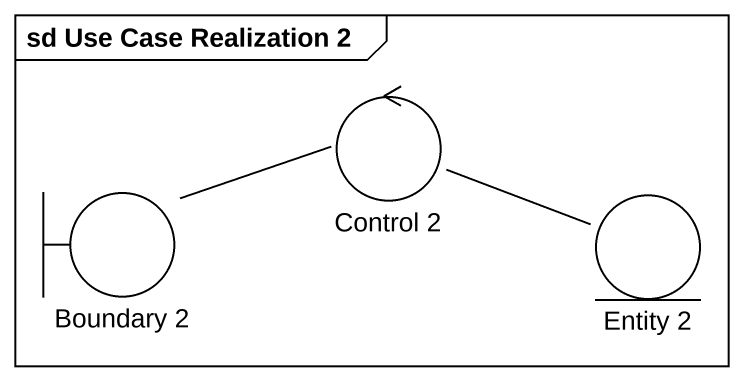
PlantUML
@startuml
mainframe sd Use Case Realization 2
control "Control 2" as Control_2
boundary "Boundary 2" as Boundary_2
entity "Entity 2" as Entity_2
Control_2 -right- Entity_2
Boundary_2 -right- Control_2
@enduml
